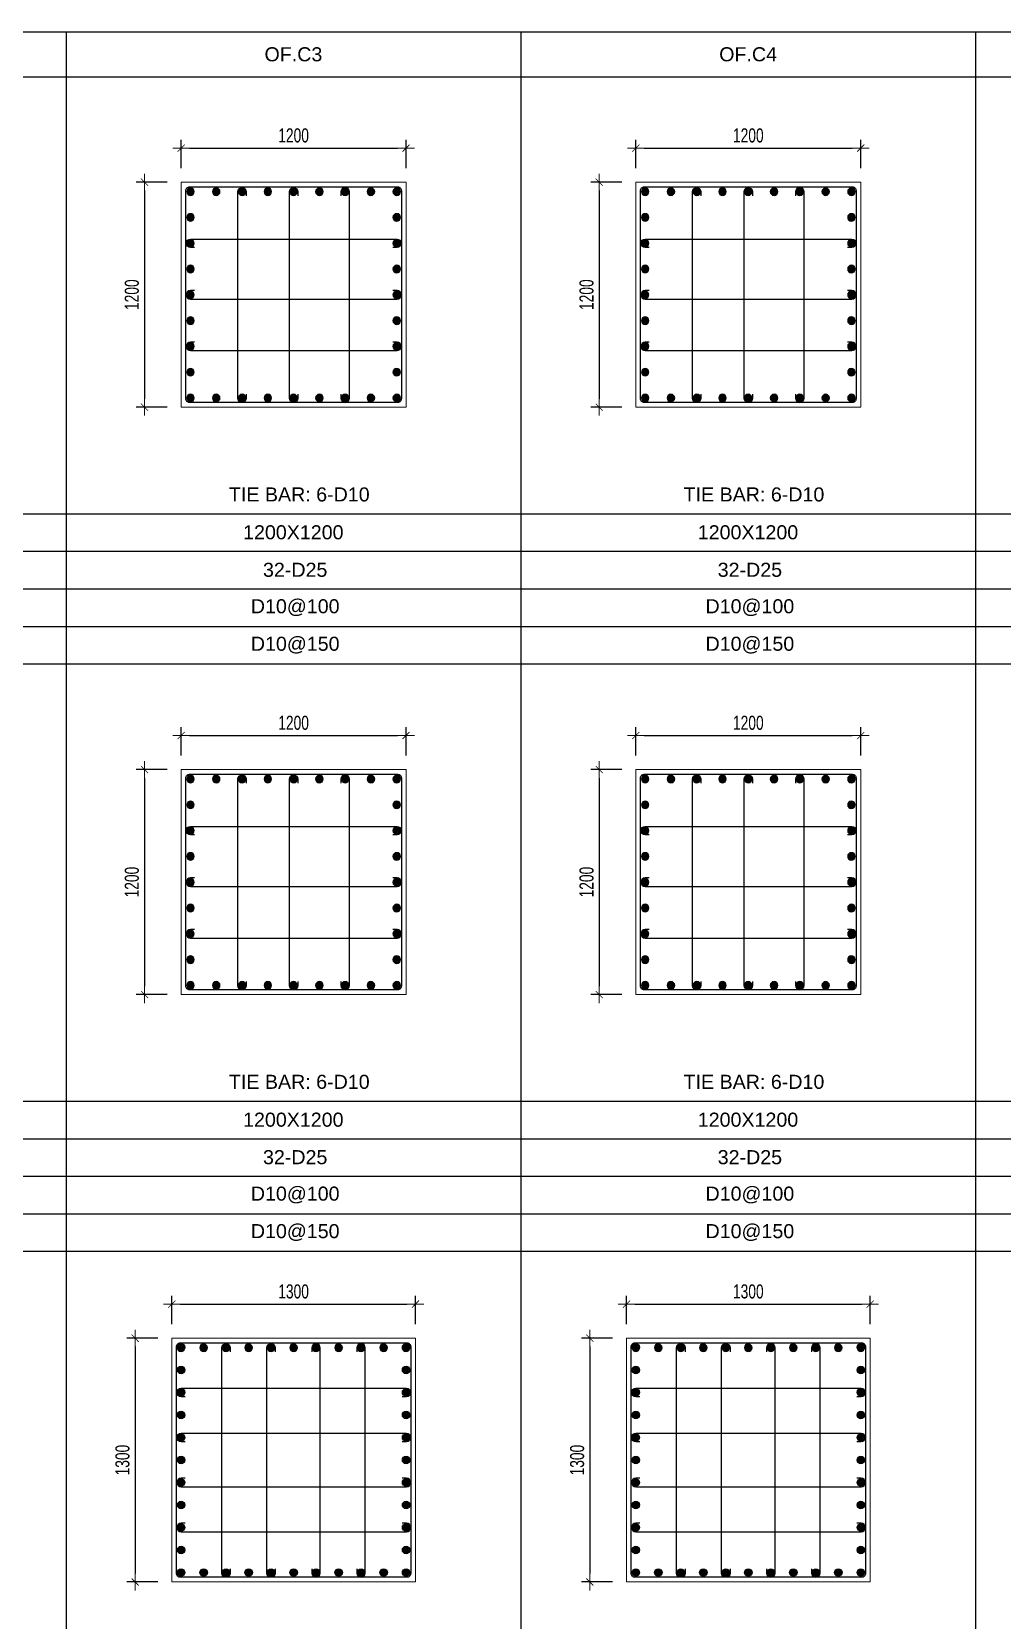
# Model space of a CAD drawing. Header units: millimetres. Extents: x 61878 to 380960, y -19809 to 191918.
# Drawn here: x 316345 to 321523, y 93733 to 102205 of the extents above; entities that cross this region are included whole.
import ezdxf
from ezdxf.enums import TextEntityAlignment as Align

# ---------------------------------------------------------------- set-up
doc = ezdxf.new("R2010")
doc.units = ezdxf.units.MM
doc.linetypes.add('CENTER2', pattern=[1.125, 0.75, -0.125, 0.125, -0.125])
doc.layers.get('Defpoints').update_dxf_attribs({"color": 151, "lineweight": 9})
for name, color, linetype in [('2', 2, 'Continuous'), ('CEN', 1, 'CENTER2'), ('STL', 3, 'Continuous'), ('TIT1', 3, 'Continuous')]:
    doc.layers.add(name, color=color, linetype=linetype)
doc.layers.add('NDC_S_CONTINUOUS', color=3, linetype='Continuous', lineweight=20)
doc.layers.add('NDC_S_DIM', color=1, linetype='Continuous', lineweight=15)
doc.styles.add('NDC_ARIAL', font='arial.ttf', dxfattribs={"width": 0.85})
doc.styles.add('NDC_DIM', font='', dxfattribs={"width": 0.75})
doc.styles.get('NDC_DIM').set_extended_font_data('Dotum')
doc.dimstyles.new('NDC_dim_30', dxfattribs={"dimscale": 30, "dimtxt": 2.5, "dimasz": 1.5, "dimexe": 1.5, "dimexo": 2.5, "dimgap": 1, "dimtad": 1, "dimdec": 0, "dimzin": 0, "dimdsep": 46, "dimtxsty": 'NDC_DIM', "dimblk": 'DIMMARK', "dimcen": 0.09, "dimdle": 1.2, "dimclrd": 1, "dimclre": 1, "dimclrt": 3, "dimadec": 0, "dimazin": 0, "dimtfac": 1, "dimtdec": 0, "dimtix": 1, "dimtofl": 0, "dimtmove": 0, "dimatfit": 3, "dimfxl": 8, "dimfxlon": 1, "dimtolj": 1, "dimtzin": 0, "dimarcsym": 0})

# ---------------------------------------------------------------- blocks, each defined once
blk = doc.blocks.new('DIMMARK')
at = {"layer": 'NDC_S_DIM', "color": 1}
blk.add_line((-1.5, 0), (1, 0), dxfattribs=at)
at = {"layer": 'NDC_S_DIM', "color": 2, "const_width": 0.1}
blk.add_lwpolyline([(-0.42, -0.42), (0.42, 0.42)], dxfattribs=at)
blk = doc.blocks.new('*D939')
at = {"layer": 'Defpoints', "color": 0, "ltscale": 40, "transparency": 16777216}
for p in [(318392, 95418.5), (317092, 95236.9), (318392, 95236.9)]:
    blk.add_point(p, dxfattribs=at)
at = {"layer": 'NDC_S_DIM', "color": 1, "lineweight": -2, "ltscale": 40, "transparency": 16777216}
for p, q in [((317092, 95311.9), (317092, 95463.5)), ((317137, 95418.5), (318347, 95418.5)), ((318392, 95311.9), (318392, 95463.5))]:
    blk.add_line(p, q, dxfattribs=at)
at = {"layer": 'NDC_S_DIM', "color": 1, "lineweight": -2, "ltscale": 40, "transparency": 16777216, "xscale": 45, "yscale": 45, "zscale": 45, "rotation": 180}
blk.add_blockref('DIMMARK', (317092, 95418.5), dxfattribs=at)
at = {"layer": 'NDC_S_DIM', "color": 1, "lineweight": -2, "ltscale": 40, "transparency": 16777216, "xscale": 45, "yscale": 45, "zscale": 45}
blk.add_blockref('DIMMARK', (318392, 95418.5), dxfattribs=at)
at = {"layer": 'NDC_S_DIM', "color": 3, "ltscale": 40, "transparency": 16777216, "insert": (317742, 95486), "char_height": 75, "attachment_point": 5, "style": 'NDC_DIM'}
blk.add_mtext('\\A1;1300', dxfattribs=at)
blk = doc.blocks.new('*D940')
at = {"layer": 'Defpoints', "color": 0, "ltscale": 40, "transparency": 16777216}
for p in [(317092, 95236.9), (316896.6, 93936.9), (317092, 93936.9)]:
    blk.add_point(p, dxfattribs=at)
at = {"layer": 'NDC_S_DIM', "color": 1, "lineweight": -2, "ltscale": 40, "transparency": 16777216}
for p, q in [((317017, 95236.9), (316851.6, 95236.9)), ((316896.6, 95191.9), (316896.6, 93981.9)), ((317017, 93936.9), (316851.6, 93936.9))]:
    blk.add_line(p, q, dxfattribs=at)
at = {"layer": 'NDC_S_DIM', "color": 1, "lineweight": -2, "ltscale": 40, "transparency": 16777216, "xscale": 45, "yscale": 45, "zscale": 45}
for p, rotation in [((316896.6, 95236.9), 90), ((316896.6, 93936.9), 270)]:
    blk.add_blockref('DIMMARK', p, dxfattribs=dict(at, rotation=rotation))
at = {"layer": 'NDC_S_DIM', "color": 3, "ltscale": 40, "transparency": 16777216, "insert": (316829.1, 94586.9), "char_height": 75, "attachment_point": 5, "rotation": 90, "style": 'NDC_DIM'}
blk.add_mtext('\\A1;1300', dxfattribs=at)
blk = doc.blocks.new('8')
at = {"layer": '2'}
blk.add_hatch(color=256, dxfattribs=at).paths.add_polyline_path([(20, 0, 0.386127), (1.9, 19.9), (-1.9, 19.9, 0.386127), (-20, 0, 1)])
blk.add_circle((0, 0), 20, dxfattribs=at)
blk = doc.blocks.new('5')
at = {"layer": 'CEN', "rotation": 180}
blk.add_blockref('8', (0, 0), dxfattribs=at)
blk = doc.blocks.new('*U913')
at = {"layer": 'STL', "xscale": -1, "rotation": 270}
blk.add_blockref('5', (0, 0), dxfattribs=at)
blk = doc.blocks.new('*U914')
at = {"layer": 'NDC_S_DIM', "color": 0, "linetype": 'ByBlock', "lineweight": -2, "transparency": 16777216}
for p in [(308919.8, 95186.4), (309039.9, 95186.4), (309159.9, 95186.4), (309280, 95186.4), (309400, 95186.4), (309520.1, 95186.4), (309640.1, 95186.4), (309760.2, 95186.4), (309880.2, 95186.4), (310000.3, 95186.4), (310120.3, 95186.4)]:
    blk.add_blockref('*U913', p, dxfattribs=at)
blk = doc.blocks.new('*U915')
at = {"layer": 'STL', "xscale": -1, "rotation": 270}
blk.add_blockref('5', (0, 0), dxfattribs=at)
blk = doc.blocks.new('*U916')
at = {"layer": 'NDC_S_DIM', "color": 0, "linetype": 'ByBlock', "lineweight": -2, "transparency": 16777216}
for p in [(308919.8, 95186.4), (309039.9, 95186.4), (309159.9, 95186.4), (309280, 95186.4), (309400, 95186.4), (309520.1, 95186.4), (309640.1, 95186.4), (309760.2, 95186.4), (309880.2, 95186.4), (310000.3, 95186.4), (310120.3, 95186.4)]:
    blk.add_blockref('*U915', p, dxfattribs=at)
blk = doc.blocks.new('*U917')
at = {"layer": 'STL', "xscale": -1, "rotation": 270}
blk.add_blockref('5', (0, 0), dxfattribs=at)
blk = doc.blocks.new('*U918')
at = {"layer": 'NDC_S_DIM', "color": 0, "linetype": 'ByBlock', "lineweight": -2, "transparency": 16777216}
for p in [(308919.8, 95186.4), (309039.9, 95186.4), (309159.9, 95186.4), (309280, 95186.4), (309400, 95186.4), (309520.1, 95186.4), (309640.1, 95186.4), (309760.2, 95186.4), (309880.2, 95186.4), (310000.3, 95186.4), (310120.3, 95186.4)]:
    blk.add_blockref('*U917', p, dxfattribs=at)
blk = doc.blocks.new('*U919')
at = {"layer": 'STL', "xscale": -1, "rotation": 270}
blk.add_blockref('5', (0, 0), dxfattribs=at)
blk = doc.blocks.new('*U920')
at = {"layer": 'NDC_S_DIM', "color": 0, "linetype": 'ByBlock', "lineweight": -2, "transparency": 16777216}
for p in [(308919.8, 95186.4), (309039.9, 95186.4), (309159.9, 95186.4), (309280, 95186.4), (309400, 95186.4), (309520.1, 95186.4), (309640.1, 95186.4), (309760.2, 95186.4), (309880.2, 95186.4), (310000.3, 95186.4), (310120.3, 95186.4)]:
    blk.add_blockref('*U919', p, dxfattribs=at)
blk = doc.blocks.new('*D937')
at = {"layer": 'Defpoints', "color": 0, "ltscale": 40, "transparency": 16777216}
for p in [(318342, 98451.2), (317142, 98269.6), (318342, 98269.6)]:
    blk.add_point(p, dxfattribs=at)
at = {"layer": 'NDC_S_DIM', "color": 1, "lineweight": -2, "ltscale": 40, "transparency": 16777216}
for p, q in [((317142, 98344.6), (317142, 98496.2)), ((317187, 98451.2), (318297, 98451.2)), ((318342, 98344.6), (318342, 98496.2))]:
    blk.add_line(p, q, dxfattribs=at)
at = {"layer": 'NDC_S_DIM', "color": 1, "lineweight": -2, "ltscale": 40, "transparency": 16777216, "xscale": 45, "yscale": 45, "zscale": 45, "rotation": 180}
blk.add_blockref('DIMMARK', (317142, 98451.2), dxfattribs=at)
at = {"layer": 'NDC_S_DIM', "color": 1, "lineweight": -2, "ltscale": 40, "transparency": 16777216, "xscale": 45, "yscale": 45, "zscale": 45}
blk.add_blockref('DIMMARK', (318342, 98451.2), dxfattribs=at)
at = {"layer": 'NDC_S_DIM', "color": 3, "ltscale": 40, "transparency": 16777216, "insert": (317742, 98518.7), "char_height": 75, "attachment_point": 5, "style": 'NDC_DIM'}
blk.add_mtext('\\A1;1200', dxfattribs=at)
blk = doc.blocks.new('*D938')
at = {"layer": 'Defpoints', "color": 0, "ltscale": 40, "transparency": 16777216}
for p in [(317142, 98269.6), (316946.6, 97069.6), (317142, 97069.6)]:
    blk.add_point(p, dxfattribs=at)
at = {"layer": 'NDC_S_DIM', "color": 1, "lineweight": -2, "ltscale": 40, "transparency": 16777216}
for p, q in [((317067, 98269.6), (316901.6, 98269.6)), ((316946.6, 98224.6), (316946.6, 97114.6)), ((317067, 97069.6), (316901.6, 97069.6))]:
    blk.add_line(p, q, dxfattribs=at)
at = {"layer": 'NDC_S_DIM', "color": 1, "lineweight": -2, "ltscale": 40, "transparency": 16777216, "xscale": 45, "yscale": 45, "zscale": 45}
for p, rotation in [((316946.6, 98269.6), 90), ((316946.6, 97069.6), 270)]:
    blk.add_blockref('DIMMARK', p, dxfattribs=dict(at, rotation=rotation))
at = {"layer": 'NDC_S_DIM', "color": 3, "ltscale": 40, "transparency": 16777216, "insert": (316879.1, 97669.6), "char_height": 75, "attachment_point": 5, "rotation": 90, "style": 'NDC_DIM'}
blk.add_mtext('\\A1;1200', dxfattribs=at)
blk = doc.blocks.new('*U904')
at = {"layer": 'STL', "xscale": -1, "rotation": 270}
blk.add_blockref('5', (0, 0), dxfattribs=at)
blk = doc.blocks.new('*U898')
at = {"layer": 'NDC_S_DIM', "color": 0, "linetype": 'ByBlock', "lineweight": -2, "transparency": 16777216}
for p in [(306393.8, 95024.2), (306531.3, 95024.2), (306668.9, 95024.2), (306806.4, 95024.2), (306944, 95024.2), (307081.5, 95024.2), (307219.1, 95024.2), (307356.7, 95024.2), (307494.2, 95024.2)]:
    blk.add_blockref('*U904', p, dxfattribs=at)
blk = doc.blocks.new('*U900')
at = {"layer": 'STL', "xscale": -1, "rotation": 270}
blk.add_blockref('5', (0, 0), dxfattribs=at)
blk = doc.blocks.new('*U899')
at = {"layer": 'NDC_S_DIM', "color": 0, "linetype": 'ByBlock', "lineweight": -2, "transparency": 16777216}
for p in [(306393.8, 95024.2), (306531.3, 95024.2), (306668.9, 95024.2), (306806.4, 95024.2), (306944, 95024.2), (307081.5, 95024.2), (307219.1, 95024.2), (307356.7, 95024.2), (307494.2, 95024.2)]:
    blk.add_blockref('*U900', p, dxfattribs=at)
blk = doc.blocks.new('*U902')
at = {"layer": 'STL', "xscale": -1, "rotation": 270}
blk.add_blockref('5', (0, 0), dxfattribs=at)
blk = doc.blocks.new('*U901')
at = {"layer": 'NDC_S_DIM', "color": 0, "linetype": 'ByBlock', "lineweight": -2, "transparency": 16777216}
for p in [(306393.8, 95024.2), (306531.3, 95024.2), (306668.9, 95024.2), (306806.4, 95024.2), (306944, 95024.2), (307081.5, 95024.2), (307219.1, 95024.2), (307356.7, 95024.2), (307494.2, 95024.2)]:
    blk.add_blockref('*U902', p, dxfattribs=at)
blk = doc.blocks.new('*U897')
at = {"layer": 'STL', "xscale": -1, "rotation": 270}
blk.add_blockref('5', (0, 0), dxfattribs=at)
blk = doc.blocks.new('*U903')
at = {"layer": 'NDC_S_DIM', "color": 0, "linetype": 'ByBlock', "lineweight": -2, "transparency": 16777216}
for p in [(306393.8, 95024.2), (306531.3, 95024.2), (306668.9, 95024.2), (306806.4, 95024.2), (306944, 95024.2), (307081.5, 95024.2), (307219.1, 95024.2), (307356.7, 95024.2), (307494.2, 95024.2)]:
    blk.add_blockref('*U897', p, dxfattribs=at)
blk = doc.blocks.new('*D941')
at = {"layer": 'Defpoints', "color": 0, "ltscale": 40, "transparency": 16777216}
for p in [(318342, 101583.9), (317142, 101402.3), (318342, 101402.3)]:
    blk.add_point(p, dxfattribs=at)
at = {"layer": 'NDC_S_DIM', "color": 1, "lineweight": -2, "ltscale": 40, "transparency": 16777216}
for p, q in [((317142, 101477.3), (317142, 101628.9)), ((317187, 101583.9), (318297, 101583.9)), ((318342, 101477.3), (318342, 101628.9))]:
    blk.add_line(p, q, dxfattribs=at)
at = {"layer": 'NDC_S_DIM', "color": 1, "lineweight": -2, "ltscale": 40, "transparency": 16777216, "xscale": 45, "yscale": 45, "zscale": 45, "rotation": 180}
blk.add_blockref('DIMMARK', (317142, 101583.9), dxfattribs=at)
at = {"layer": 'NDC_S_DIM', "color": 1, "lineweight": -2, "ltscale": 40, "transparency": 16777216, "xscale": 45, "yscale": 45, "zscale": 45}
blk.add_blockref('DIMMARK', (318342, 101583.9), dxfattribs=at)
at = {"layer": 'NDC_S_DIM', "color": 3, "ltscale": 40, "transparency": 16777216, "insert": (317742, 101651.4), "char_height": 75, "attachment_point": 5, "style": 'NDC_DIM'}
blk.add_mtext('\\A1;1200', dxfattribs=at)
blk = doc.blocks.new('*D942')
at = {"layer": 'Defpoints', "color": 0, "ltscale": 40, "transparency": 16777216}
for p in [(317142, 101402.3), (316946.6, 100202.3), (317142, 100202.3)]:
    blk.add_point(p, dxfattribs=at)
at = {"layer": 'NDC_S_DIM', "color": 1, "lineweight": -2, "ltscale": 40, "transparency": 16777216}
for p, q in [((317067, 101402.3), (316901.6, 101402.3)), ((316946.6, 101357.3), (316946.6, 100247.3)), ((317067, 100202.3), (316901.6, 100202.3))]:
    blk.add_line(p, q, dxfattribs=at)
at = {"layer": 'NDC_S_DIM', "color": 1, "lineweight": -2, "ltscale": 40, "transparency": 16777216, "xscale": 45, "yscale": 45, "zscale": 45}
for p, rotation in [((316946.6, 101402.3), 90), ((316946.6, 100202.3), 270)]:
    blk.add_blockref('DIMMARK', p, dxfattribs=dict(at, rotation=rotation))
at = {"layer": 'NDC_S_DIM', "color": 3, "ltscale": 40, "transparency": 16777216, "insert": (316879.1, 100802.3), "char_height": 75, "attachment_point": 5, "rotation": 90, "style": 'NDC_DIM'}
blk.add_mtext('\\A1;1200', dxfattribs=at)
blk = doc.blocks.new('*U912')
at = {"layer": 'STL', "xscale": -1, "rotation": 270}
blk.add_blockref('5', (0, 0), dxfattribs=at)
blk = doc.blocks.new('*U906')
at = {"layer": 'NDC_S_DIM', "color": 0, "linetype": 'ByBlock', "lineweight": -2, "transparency": 16777216}
for p in [(306393.8, 95024.2), (306531.3, 95024.2), (306668.9, 95024.2), (306806.4, 95024.2), (306944, 95024.2), (307081.5, 95024.2), (307219.1, 95024.2), (307356.7, 95024.2), (307494.2, 95024.2)]:
    blk.add_blockref('*U912', p, dxfattribs=at)
blk = doc.blocks.new('*U908')
at = {"layer": 'STL', "xscale": -1, "rotation": 270}
blk.add_blockref('5', (0, 0), dxfattribs=at)
blk = doc.blocks.new('*U907')
at = {"layer": 'NDC_S_DIM', "color": 0, "linetype": 'ByBlock', "lineweight": -2, "transparency": 16777216}
for p in [(306393.8, 95024.2), (306531.3, 95024.2), (306668.9, 95024.2), (306806.4, 95024.2), (306944, 95024.2), (307081.5, 95024.2), (307219.1, 95024.2), (307356.7, 95024.2), (307494.2, 95024.2)]:
    blk.add_blockref('*U908', p, dxfattribs=at)
blk = doc.blocks.new('*U910')
at = {"layer": 'STL', "xscale": -1, "rotation": 270}
blk.add_blockref('5', (0, 0), dxfattribs=at)
blk = doc.blocks.new('*U909')
at = {"layer": 'NDC_S_DIM', "color": 0, "linetype": 'ByBlock', "lineweight": -2, "transparency": 16777216}
for p in [(306393.8, 95024.2), (306531.3, 95024.2), (306668.9, 95024.2), (306806.4, 95024.2), (306944, 95024.2), (307081.5, 95024.2), (307219.1, 95024.2), (307356.7, 95024.2), (307494.2, 95024.2)]:
    blk.add_blockref('*U910', p, dxfattribs=at)
blk = doc.blocks.new('*U905')
at = {"layer": 'STL', "xscale": -1, "rotation": 270}
blk.add_blockref('5', (0, 0), dxfattribs=at)
blk = doc.blocks.new('*U911')
at = {"layer": 'NDC_S_DIM', "color": 0, "linetype": 'ByBlock', "lineweight": -2, "transparency": 16777216}
for p in [(306393.8, 95024.2), (306531.3, 95024.2), (306668.9, 95024.2), (306806.4, 95024.2), (306944, 95024.2), (307081.5, 95024.2), (307219.1, 95024.2), (307356.7, 95024.2), (307494.2, 95024.2)]:
    blk.add_blockref('*U905', p, dxfattribs=at)
blk = doc.blocks.new('*D989')
at = {"layer": 'Defpoints', "color": 0, "ltscale": 40, "transparency": 16777216}
for p in [(320818.1, 95418.5), (319518.1, 95236.9), (320818.1, 95236.9)]:
    blk.add_point(p, dxfattribs=at)
at = {"layer": 'NDC_S_DIM', "color": 1, "lineweight": -2, "ltscale": 40, "transparency": 16777216}
for p, q in [((319518.1, 95311.9), (319518.1, 95463.5)), ((319563.1, 95418.5), (320773.1, 95418.5)), ((320818.1, 95311.9), (320818.1, 95463.5))]:
    blk.add_line(p, q, dxfattribs=at)
at = {"layer": 'NDC_S_DIM', "color": 1, "lineweight": -2, "ltscale": 40, "transparency": 16777216, "xscale": 45, "yscale": 45, "zscale": 45, "rotation": 180}
blk.add_blockref('DIMMARK', (319518.1, 95418.5), dxfattribs=at)
at = {"layer": 'NDC_S_DIM', "color": 1, "lineweight": -2, "ltscale": 40, "transparency": 16777216, "xscale": 45, "yscale": 45, "zscale": 45}
blk.add_blockref('DIMMARK', (320818.1, 95418.5), dxfattribs=at)
at = {"layer": 'NDC_S_DIM', "color": 3, "ltscale": 40, "transparency": 16777216, "insert": (320168.1, 95486), "char_height": 75, "attachment_point": 5, "style": 'NDC_DIM'}
blk.add_mtext('\\A1;1300', dxfattribs=at)
blk = doc.blocks.new('*D990')
at = {"layer": 'Defpoints', "color": 0, "ltscale": 40, "transparency": 16777216}
for p in [(319518.1, 95236.9), (319322.7, 93936.9), (319518.1, 93936.9)]:
    blk.add_point(p, dxfattribs=at)
at = {"layer": 'NDC_S_DIM', "color": 1, "lineweight": -2, "ltscale": 40, "transparency": 16777216}
for p, q in [((319443.1, 95236.9), (319277.7, 95236.9)), ((319322.7, 95191.9), (319322.7, 93981.9)), ((319443.1, 93936.9), (319277.7, 93936.9))]:
    blk.add_line(p, q, dxfattribs=at)
at = {"layer": 'NDC_S_DIM', "color": 1, "lineweight": -2, "ltscale": 40, "transparency": 16777216, "xscale": 45, "yscale": 45, "zscale": 45}
for p, rotation in [((319322.7, 95236.9), 90), ((319322.7, 93936.9), 270)]:
    blk.add_blockref('DIMMARK', p, dxfattribs=dict(at, rotation=rotation))
at = {"layer": 'NDC_S_DIM', "color": 3, "ltscale": 40, "transparency": 16777216, "insert": (319255.2, 94586.9), "char_height": 75, "attachment_point": 5, "rotation": 90, "style": 'NDC_DIM'}
blk.add_mtext('\\A1;1300', dxfattribs=at)
blk = doc.blocks.new('*U963')
at = {"layer": 'STL', "xscale": -1, "rotation": 270}
blk.add_blockref('5', (0, 0), dxfattribs=at)
blk = doc.blocks.new('*U964')
at = {"layer": 'NDC_S_DIM', "color": 0, "linetype": 'ByBlock', "lineweight": -2, "transparency": 16777216}
for p in [(308919.8, 95186.4), (309039.9, 95186.4), (309159.9, 95186.4), (309280, 95186.4), (309400, 95186.4), (309520.1, 95186.4), (309640.1, 95186.4), (309760.2, 95186.4), (309880.2, 95186.4), (310000.3, 95186.4), (310120.3, 95186.4)]:
    blk.add_blockref('*U963', p, dxfattribs=at)
blk = doc.blocks.new('*U965')
at = {"layer": 'STL', "xscale": -1, "rotation": 270}
blk.add_blockref('5', (0, 0), dxfattribs=at)
blk = doc.blocks.new('*U966')
at = {"layer": 'NDC_S_DIM', "color": 0, "linetype": 'ByBlock', "lineweight": -2, "transparency": 16777216}
for p in [(308919.8, 95186.4), (309039.9, 95186.4), (309159.9, 95186.4), (309280, 95186.4), (309400, 95186.4), (309520.1, 95186.4), (309640.1, 95186.4), (309760.2, 95186.4), (309880.2, 95186.4), (310000.3, 95186.4), (310120.3, 95186.4)]:
    blk.add_blockref('*U965', p, dxfattribs=at)
blk = doc.blocks.new('*U967')
at = {"layer": 'STL', "xscale": -1, "rotation": 270}
blk.add_blockref('5', (0, 0), dxfattribs=at)
blk = doc.blocks.new('*U968')
at = {"layer": 'NDC_S_DIM', "color": 0, "linetype": 'ByBlock', "lineweight": -2, "transparency": 16777216}
for p in [(308919.8, 95186.4), (309039.9, 95186.4), (309159.9, 95186.4), (309280, 95186.4), (309400, 95186.4), (309520.1, 95186.4), (309640.1, 95186.4), (309760.2, 95186.4), (309880.2, 95186.4), (310000.3, 95186.4), (310120.3, 95186.4)]:
    blk.add_blockref('*U967', p, dxfattribs=at)
blk = doc.blocks.new('*U969')
at = {"layer": 'STL', "xscale": -1, "rotation": 270}
blk.add_blockref('5', (0, 0), dxfattribs=at)
blk = doc.blocks.new('*U970')
at = {"layer": 'NDC_S_DIM', "color": 0, "linetype": 'ByBlock', "lineweight": -2, "transparency": 16777216}
for p in [(308919.8, 95186.4), (309039.9, 95186.4), (309159.9, 95186.4), (309280, 95186.4), (309400, 95186.4), (309520.1, 95186.4), (309640.1, 95186.4), (309760.2, 95186.4), (309880.2, 95186.4), (310000.3, 95186.4), (310120.3, 95186.4)]:
    blk.add_blockref('*U969', p, dxfattribs=at)
blk = doc.blocks.new('*D987')
at = {"layer": 'Defpoints', "color": 0, "ltscale": 40, "transparency": 16777216}
for p in [(320768.1, 98451.2), (319568.1, 98269.6), (320768.1, 98269.6)]:
    blk.add_point(p, dxfattribs=at)
at = {"layer": 'NDC_S_DIM', "color": 1, "lineweight": -2, "ltscale": 40, "transparency": 16777216}
for p, q in [((319568.1, 98344.6), (319568.1, 98496.2)), ((319613.1, 98451.2), (320723.1, 98451.2)), ((320768.1, 98344.6), (320768.1, 98496.2))]:
    blk.add_line(p, q, dxfattribs=at)
at = {"layer": 'NDC_S_DIM', "color": 1, "lineweight": -2, "ltscale": 40, "transparency": 16777216, "xscale": 45, "yscale": 45, "zscale": 45, "rotation": 180}
blk.add_blockref('DIMMARK', (319568.1, 98451.2), dxfattribs=at)
at = {"layer": 'NDC_S_DIM', "color": 1, "lineweight": -2, "ltscale": 40, "transparency": 16777216, "xscale": 45, "yscale": 45, "zscale": 45}
blk.add_blockref('DIMMARK', (320768.1, 98451.2), dxfattribs=at)
at = {"layer": 'NDC_S_DIM', "color": 3, "ltscale": 40, "transparency": 16777216, "insert": (320168.1, 98518.7), "char_height": 75, "attachment_point": 5, "style": 'NDC_DIM'}
blk.add_mtext('\\A1;1200', dxfattribs=at)
blk = doc.blocks.new('*D988')
at = {"layer": 'Defpoints', "color": 0, "ltscale": 40, "transparency": 16777216}
for p in [(319568.1, 98269.6), (319372.7, 97069.6), (319568.1, 97069.6)]:
    blk.add_point(p, dxfattribs=at)
at = {"layer": 'NDC_S_DIM', "color": 1, "lineweight": -2, "ltscale": 40, "transparency": 16777216}
for p, q in [((319493.1, 98269.6), (319327.7, 98269.6)), ((319372.7, 98224.6), (319372.7, 97114.6)), ((319493.1, 97069.6), (319327.7, 97069.6))]:
    blk.add_line(p, q, dxfattribs=at)
at = {"layer": 'NDC_S_DIM', "color": 1, "lineweight": -2, "ltscale": 40, "transparency": 16777216, "xscale": 45, "yscale": 45, "zscale": 45}
for p, rotation in [((319372.7, 98269.6), 90), ((319372.7, 97069.6), 270)]:
    blk.add_blockref('DIMMARK', p, dxfattribs=dict(at, rotation=rotation))
at = {"layer": 'NDC_S_DIM', "color": 3, "ltscale": 40, "transparency": 16777216, "insert": (319305.2, 97669.6), "char_height": 75, "attachment_point": 5, "rotation": 90, "style": 'NDC_DIM'}
blk.add_mtext('\\A1;1200', dxfattribs=at)
blk = doc.blocks.new('*U954')
at = {"layer": 'STL', "xscale": -1, "rotation": 270}
blk.add_blockref('5', (0, 0), dxfattribs=at)
blk = doc.blocks.new('*U948')
at = {"layer": 'NDC_S_DIM', "color": 0, "linetype": 'ByBlock', "lineweight": -2, "transparency": 16777216}
for p in [(306393.8, 95024.2), (306531.3, 95024.2), (306668.9, 95024.2), (306806.4, 95024.2), (306944, 95024.2), (307081.5, 95024.2), (307219.1, 95024.2), (307356.7, 95024.2), (307494.2, 95024.2)]:
    blk.add_blockref('*U954', p, dxfattribs=at)
blk = doc.blocks.new('*U950')
at = {"layer": 'STL', "xscale": -1, "rotation": 270}
blk.add_blockref('5', (0, 0), dxfattribs=at)
blk = doc.blocks.new('*U949')
at = {"layer": 'NDC_S_DIM', "color": 0, "linetype": 'ByBlock', "lineweight": -2, "transparency": 16777216}
for p in [(306393.8, 95024.2), (306531.3, 95024.2), (306668.9, 95024.2), (306806.4, 95024.2), (306944, 95024.2), (307081.5, 95024.2), (307219.1, 95024.2), (307356.7, 95024.2), (307494.2, 95024.2)]:
    blk.add_blockref('*U950', p, dxfattribs=at)
blk = doc.blocks.new('*U952')
at = {"layer": 'STL', "xscale": -1, "rotation": 270}
blk.add_blockref('5', (0, 0), dxfattribs=at)
blk = doc.blocks.new('*U951')
at = {"layer": 'NDC_S_DIM', "color": 0, "linetype": 'ByBlock', "lineweight": -2, "transparency": 16777216}
for p in [(306393.8, 95024.2), (306531.3, 95024.2), (306668.9, 95024.2), (306806.4, 95024.2), (306944, 95024.2), (307081.5, 95024.2), (307219.1, 95024.2), (307356.7, 95024.2), (307494.2, 95024.2)]:
    blk.add_blockref('*U952', p, dxfattribs=at)
blk = doc.blocks.new('*U947')
at = {"layer": 'STL', "xscale": -1, "rotation": 270}
blk.add_blockref('5', (0, 0), dxfattribs=at)
blk = doc.blocks.new('*U953')
at = {"layer": 'NDC_S_DIM', "color": 0, "linetype": 'ByBlock', "lineweight": -2, "transparency": 16777216}
for p in [(306393.8, 95024.2), (306531.3, 95024.2), (306668.9, 95024.2), (306806.4, 95024.2), (306944, 95024.2), (307081.5, 95024.2), (307219.1, 95024.2), (307356.7, 95024.2), (307494.2, 95024.2)]:
    blk.add_blockref('*U947', p, dxfattribs=at)
blk = doc.blocks.new('*D991')
at = {"layer": 'Defpoints', "color": 0, "ltscale": 40, "transparency": 16777216}
for p in [(320768.1, 101583.9), (319568.1, 101402.3), (320768.1, 101402.3)]:
    blk.add_point(p, dxfattribs=at)
at = {"layer": 'NDC_S_DIM', "color": 1, "lineweight": -2, "ltscale": 40, "transparency": 16777216}
for p, q in [((319568.1, 101477.3), (319568.1, 101628.9)), ((319613.1, 101583.9), (320723.1, 101583.9)), ((320768.1, 101477.3), (320768.1, 101628.9))]:
    blk.add_line(p, q, dxfattribs=at)
at = {"layer": 'NDC_S_DIM', "color": 1, "lineweight": -2, "ltscale": 40, "transparency": 16777216, "xscale": 45, "yscale": 45, "zscale": 45, "rotation": 180}
blk.add_blockref('DIMMARK', (319568.1, 101583.9), dxfattribs=at)
at = {"layer": 'NDC_S_DIM', "color": 1, "lineweight": -2, "ltscale": 40, "transparency": 16777216, "xscale": 45, "yscale": 45, "zscale": 45}
blk.add_blockref('DIMMARK', (320768.1, 101583.9), dxfattribs=at)
at = {"layer": 'NDC_S_DIM', "color": 3, "ltscale": 40, "transparency": 16777216, "insert": (320168.1, 101651.4), "char_height": 75, "attachment_point": 5, "style": 'NDC_DIM'}
blk.add_mtext('\\A1;1200', dxfattribs=at)
blk = doc.blocks.new('*D992')
at = {"layer": 'Defpoints', "color": 0, "ltscale": 40, "transparency": 16777216}
for p in [(319568.1, 101402.3), (319372.7, 100202.3), (319568.1, 100202.3)]:
    blk.add_point(p, dxfattribs=at)
at = {"layer": 'NDC_S_DIM', "color": 1, "lineweight": -2, "ltscale": 40, "transparency": 16777216}
for p, q in [((319493.1, 101402.3), (319327.7, 101402.3)), ((319372.7, 101357.3), (319372.7, 100247.3)), ((319493.1, 100202.3), (319327.7, 100202.3))]:
    blk.add_line(p, q, dxfattribs=at)
at = {"layer": 'NDC_S_DIM', "color": 1, "lineweight": -2, "ltscale": 40, "transparency": 16777216, "xscale": 45, "yscale": 45, "zscale": 45}
for p, rotation in [((319372.7, 101402.3), 90), ((319372.7, 100202.3), 270)]:
    blk.add_blockref('DIMMARK', p, dxfattribs=dict(at, rotation=rotation))
at = {"layer": 'NDC_S_DIM', "color": 3, "ltscale": 40, "transparency": 16777216, "insert": (319305.2, 100802.3), "char_height": 75, "attachment_point": 5, "rotation": 90, "style": 'NDC_DIM'}
blk.add_mtext('\\A1;1200', dxfattribs=at)
blk = doc.blocks.new('*U962')
at = {"layer": 'STL', "xscale": -1, "rotation": 270}
blk.add_blockref('5', (0, 0), dxfattribs=at)
blk = doc.blocks.new('*U956')
at = {"layer": 'NDC_S_DIM', "color": 0, "linetype": 'ByBlock', "lineweight": -2, "transparency": 16777216}
for p in [(306393.8, 95024.2), (306531.3, 95024.2), (306668.9, 95024.2), (306806.4, 95024.2), (306944, 95024.2), (307081.5, 95024.2), (307219.1, 95024.2), (307356.7, 95024.2), (307494.2, 95024.2)]:
    blk.add_blockref('*U962', p, dxfattribs=at)
blk = doc.blocks.new('*U958')
at = {"layer": 'STL', "xscale": -1, "rotation": 270}
blk.add_blockref('5', (0, 0), dxfattribs=at)
blk = doc.blocks.new('*U957')
at = {"layer": 'NDC_S_DIM', "color": 0, "linetype": 'ByBlock', "lineweight": -2, "transparency": 16777216}
for p in [(306393.8, 95024.2), (306531.3, 95024.2), (306668.9, 95024.2), (306806.4, 95024.2), (306944, 95024.2), (307081.5, 95024.2), (307219.1, 95024.2), (307356.7, 95024.2), (307494.2, 95024.2)]:
    blk.add_blockref('*U958', p, dxfattribs=at)
blk = doc.blocks.new('*U960')
at = {"layer": 'STL', "xscale": -1, "rotation": 270}
blk.add_blockref('5', (0, 0), dxfattribs=at)
blk = doc.blocks.new('*U959')
at = {"layer": 'NDC_S_DIM', "color": 0, "linetype": 'ByBlock', "lineweight": -2, "transparency": 16777216}
for p in [(306393.8, 95024.2), (306531.3, 95024.2), (306668.9, 95024.2), (306806.4, 95024.2), (306944, 95024.2), (307081.5, 95024.2), (307219.1, 95024.2), (307356.7, 95024.2), (307494.2, 95024.2)]:
    blk.add_blockref('*U960', p, dxfattribs=at)
blk = doc.blocks.new('*U955')
at = {"layer": 'STL', "xscale": -1, "rotation": 270}
blk.add_blockref('5', (0, 0), dxfattribs=at)
blk = doc.blocks.new('*U961')
at = {"layer": 'NDC_S_DIM', "color": 0, "linetype": 'ByBlock', "lineweight": -2, "transparency": 16777216}
for p in [(306393.8, 95024.2), (306531.3, 95024.2), (306668.9, 95024.2), (306806.4, 95024.2), (306944, 95024.2), (307081.5, 95024.2), (307219.1, 95024.2), (307356.7, 95024.2), (307494.2, 95024.2)]:
    blk.add_blockref('*U955', p, dxfattribs=at)

msp = doc.modelspace()

# ---------------------------------------------------------------- linework, layer by layer
at = {"layer": '2', "lineweight": -2, "ltscale": 1000}
for points in [[(318317, 101357.3), (318317, 100247.3, -0.414214), (318297, 100227.3), (317187, 100227.3, -0.414214), (317167, 100247.3), (317167, 101357.3, -0.414214), (317187, 101377.3), (318297, 101377.3, -0.414214)], [(320743.1, 101357.3), (320743.1, 100247.3, -0.414214), (320723.1, 100227.3), (319613.1, 100227.3, -0.414214), (319593.1, 100247.3), (319593.1, 101357.3, -0.414214), (319613.1, 101377.3), (320723.1, 101377.3, -0.414214)], [(318317, 98224.6), (318317, 97114.6, -0.414214), (318297, 97094.6), (317187, 97094.6, -0.414214), (317167, 97114.6), (317167, 98224.6, -0.414214), (317187, 98244.6), (318297, 98244.6, -0.414214)], [(320743.1, 98224.6), (320743.1, 97114.6, -0.414214), (320723.1, 97094.6), (319613.1, 97094.6, -0.414214), (319593.1, 97114.6), (319593.1, 98224.6, -0.414214), (319613.1, 98244.6), (320723.1, 98244.6, -0.414214)], [(318367, 95191.9), (318367, 93981.9, -0.414214), (318347, 93961.9), (317137, 93961.9, -0.414214), (317117, 93981.9), (317117, 95191.9, -0.414214), (317137, 95211.9), (318347, 95211.9, -0.414214)], [(320793.1, 95191.9), (320793.1, 93981.9, -0.414214), (320773.1, 93961.9), (319563.1, 93961.9, -0.414214), (319543.1, 93981.9), (319543.1, 95191.9, -0.414214), (319563.1, 95211.9), (320773.1, 95211.9, -0.414214)]]:
    msp.add_lwpolyline(points, format="xyb", close=True, dxfattribs=at)
at = {"layer": '2'}
for points in [[(317489.4, 100271.9), (317489.4, 100249.8, -1), (317444.4, 100249.8), (317444.4, 101351.8, -1), (317489.4, 101351.8), (317489.4, 101329.6)], [(317764.5, 100271.9), (317764.5, 100249.8, -1), (317719.5, 100249.8), (317719.5, 101351.8, -1), (317764.5, 101351.8), (317764.5, 101329.6)], [(317994.6, 100271.9), (317994.6, 100249.8, 1), (318039.6, 100249.8), (318039.6, 101351.8, 1), (317994.6, 101351.8), (317994.6, 101329.6)], [(319915.5, 100271.9), (319915.5, 100249.8, -1), (319870.5, 100249.8), (319870.5, 101351.8, -1), (319915.5, 101351.8), (319915.5, 101329.6)], [(320190.6, 100271.9), (320190.6, 100249.8, -1), (320145.6, 100249.8), (320145.6, 101351.8, -1), (320190.6, 101351.8), (320190.6, 101329.6)], [(320420.7, 100271.9), (320420.7, 100249.8, 1), (320465.7, 100249.8), (320465.7, 101351.8, 1), (320420.7, 101351.8), (320420.7, 101329.6)], [(317213.9, 101054.2), (317191.8, 101054.2, -1), (317191.8, 101099.2), (318293.8, 101099.2, -1), (318293.8, 101054.2), (318271.7, 101054.2)], [(319640, 101054.2), (319617.8, 101054.2, -1), (319617.8, 101099.2), (320719.9, 101099.2, -1), (320719.9, 101054.2), (320697.8, 101054.2)], [(317213.9, 100824.1), (317191.8, 100824.1, 1), (317191.8, 100779), (318293.8, 100779, 1), (318293.8, 100824.1), (318271.7, 100824.1)], [(319640, 100824.1), (319617.8, 100824.1, 1), (319617.8, 100779), (320719.9, 100779, 1), (320719.9, 100824.1), (320697.8, 100824.1)], [(317213.9, 100548.9), (317191.8, 100548.9, 1), (317191.8, 100503.9), (318293.8, 100503.9, 1), (318293.8, 100548.9), (318271.7, 100548.9)], [(319640, 100548.9), (319617.8, 100548.9, 1), (319617.8, 100503.9), (320719.9, 100503.9, 1), (320719.9, 100548.9), (320697.8, 100548.9)], [(317489.4, 97139.2), (317489.4, 97117.1, -1), (317444.4, 97117.1), (317444.4, 98219.1, -1), (317489.4, 98219.1), (317489.4, 98196.9)], [(317764.5, 97139.2), (317764.5, 97117.1, -1), (317719.5, 97117.1), (317719.5, 98219.1, -1), (317764.5, 98219.1), (317764.5, 98196.9)], [(317994.6, 97139.2), (317994.6, 97117.1, 1), (318039.6, 97117.1), (318039.6, 98219.1, 1), (317994.6, 98219.1), (317994.6, 98196.9)], [(319915.5, 97139.2), (319915.5, 97117.1, -1), (319870.5, 97117.1), (319870.5, 98219.1, -1), (319915.5, 98219.1), (319915.5, 98196.9)], [(320190.6, 97139.2), (320190.6, 97117.1, -1), (320145.6, 97117.1), (320145.6, 98219.1, -1), (320190.6, 98219.1), (320190.6, 98196.9)], [(320420.7, 97139.2), (320420.7, 97117.1, 1), (320465.7, 97117.1), (320465.7, 98219.1, 1), (320420.7, 98219.1), (320420.7, 98196.9)], [(317213.9, 97921.5), (317191.8, 97921.5, -1), (317191.8, 97966.5), (318293.8, 97966.5, -1), (318293.8, 97921.5), (318271.7, 97921.5)], [(319640, 97921.5), (319617.8, 97921.5, -1), (319617.8, 97966.5), (320719.9, 97966.5, -1), (320719.9, 97921.5), (320697.8, 97921.5)], [(317213.9, 97691.4), (317191.8, 97691.4, 1), (317191.8, 97646.3), (318293.8, 97646.3, 1), (318293.8, 97691.4), (318271.7, 97691.4)], [(319640, 97691.4), (319617.8, 97691.4, 1), (319617.8, 97646.3), (320719.9, 97646.3, 1), (320719.9, 97691.4), (320697.8, 97691.4)], [(317213.9, 97416.2), (317191.8, 97416.2, 1), (317191.8, 97371.2), (318293.8, 97371.2, 1), (318293.8, 97416.2), (318271.7, 97416.2)], [(319640, 97416.2), (319617.8, 97416.2, 1), (319617.8, 97371.2), (320719.9, 97371.2, 1), (320719.9, 97416.2), (320697.8, 97416.2)], [(317404.4, 94006.5), (317404.4, 93984.4, -1), (317359.3, 93984.4), (317359.3, 95186.4, -1), (317404.4, 95186.4), (317404.4, 95164.2)], [(317644.4, 94006.5), (317644.4, 93984.4, -1), (317599.4, 93984.4), (317599.4, 95186.4, -1), (317644.4, 95186.4), (317644.4, 95164.2)], [(317839.5, 94006.5), (317839.5, 93984.4, 1), (317884.5, 93984.4), (317884.5, 95186.4, 1), (317839.5, 95186.4), (317839.5, 95164.2)], [(318079.6, 94006.5), (318079.6, 93984.4, 1), (318124.6, 93984.4), (318124.6, 95186.4, 1), (318079.6, 95186.4), (318079.6, 95164.2)], [(319830.5, 94006.5), (319830.5, 93984.4, -1), (319785.4, 93984.4), (319785.4, 95186.4, -1), (319830.5, 95186.4), (319830.5, 95164.2)], [(320070.5, 94006.5), (320070.5, 93984.4, -1), (320025.5, 93984.4), (320025.5, 95186.4, -1), (320070.5, 95186.4), (320070.5, 95164.2)], [(320265.6, 94006.5), (320265.6, 93984.4, 1), (320310.6, 93984.4), (320310.6, 95186.4, 1), (320265.6, 95186.4), (320265.6, 95164.2)], [(320505.7, 94006.5), (320505.7, 93984.4, 1), (320550.7, 93984.4), (320550.7, 95186.4, 1), (320505.7, 95186.4), (320505.7, 95164.2)], [(317163.9, 94925.2), (317141.8, 94925.2, -1), (317141.8, 94970.3), (318343.8, 94970.3, -1), (318343.8, 94925.2), (318321.7, 94925.2)], [(319590, 94925.2), (319567.8, 94925.2, -1), (319567.8, 94970.3), (320769.9, 94970.3, -1), (320769.9, 94925.2), (320747.8, 94925.2)], [(317163.9, 94685.1), (317141.8, 94685.1, -1), (317141.8, 94730.2), (318343.8, 94730.2, -1), (318343.8, 94685.1), (318321.7, 94685.1)], [(319590, 94685.1), (319567.8, 94685.1, -1), (319567.8, 94730.2), (320769.9, 94730.2, -1), (320769.9, 94685.1), (320747.8, 94685.1)], [(317163.9, 94490.1), (317141.8, 94490.1, 1), (317141.8, 94445.1), (318343.8, 94445.1, 1), (318343.8, 94490.1), (318321.7, 94490.1)], [(319590, 94490.1), (319567.8, 94490.1, 1), (319567.8, 94445.1), (320769.9, 94445.1, 1), (320769.9, 94490.1), (320747.8, 94490.1)], [(317163.9, 94250), (317141.8, 94250, 1), (317141.8, 94205), (318343.8, 94205, 1), (318343.8, 94250), (318321.7, 94250)], [(319590, 94250), (319567.8, 94250, 1), (319567.8, 94205), (320769.9, 94205, 1), (320769.9, 94250), (320747.8, 94250)]]:
    msp.add_lwpolyline(points, format="xyb", dxfattribs=at)
at = {"layer": 'NDC_S_CONTINUOUS', "ltscale": 70}
for points in [[(318342, 101402.3), (318342, 100202.3), (317142, 100202.3), (317142, 101402.3), (318342, 101402.3)], [(320768.1, 101402.3), (320768.1, 100202.3), (319568.1, 100202.3), (319568.1, 101402.3), (320768.1, 101402.3)], [(318342, 98269.6), (318342, 97069.6), (317142, 97069.6), (317142, 98269.6), (318342, 98269.6)], [(320768.1, 98269.6), (320768.1, 97069.6), (319568.1, 97069.6), (319568.1, 98269.6), (320768.1, 98269.6)], [(318392, 95236.9), (318392, 93936.9), (317092, 93936.9), (317092, 95236.9), (318392, 95236.9)], [(320818.1, 95236.9), (320818.1, 93936.9), (319518.1, 93936.9), (319518.1, 95236.9), (320818.1, 95236.9)]]:
    msp.add_lwpolyline(points, dxfattribs=at)
at = {"layer": 'TIT1', "color": 2}
msp.add_line((309764.9, 102204.5), (323807.2, 102204.5), dxfattribs=at)
at = {"layer": 'TIT1'}
for p, q in [((316528.9, 102204.5), (316528.9, 86304.5)), ((318955, 102204.5), (318955, 86304.5)), ((321381.1, 102204.5), (321381.1, 86304.5)), ((309764.9, 101964.5), (323807.2, 101964.5)), ((323807.2, 98831.8), (309764.9, 98831.8)), ((323807.2, 95699.1), (309764.9, 95699.1))]:
    msp.add_line(p, q, dxfattribs=at)
at = {"layer": 'TIT1', "color": 8}
for p, q in [((323807.2, 99631.8), (310392.8, 99631.8)), ((323807.2, 99431.8), (310392.8, 99431.8)), ((323807.2, 99231.8), (310392.8, 99231.8)), ((323807.2, 99031.8), (310392.8, 99031.8)), ((323807.2, 96499.1), (310392.8, 96499.1)), ((323807.2, 96299.1), (310392.8, 96299.1)), ((323807.2, 96099.1), (310392.8, 96099.1)), ((323807.2, 95899.1), (310822, 95899.1))]:
    msp.add_line(p, q, dxfattribs=at)

# ---------------------------------------------------------------- block references
at = {"layer": 'NDC_S_DIM'}
for name, p in [('*U906', (10798, 6327.6)), ('*U956', (13224.1, 6327.6)), ('*U907', (10798, 5227.1)), ('*U957', (13224.1, 5227.1)), ('*U898', (10798, 3194.9)), ('*U948', (13224.1, 3194.9)), ('*U899', (10798, 2094.4)), ('*U949', (13224.1, 2094.4)), ('*U914', (8221.9, 0)), ('*U964', (10648, 0))]:
    msp.add_blockref(name, p, dxfattribs=at)
at = {"layer": 'NDC_S_DIM', "rotation": 90}
for name, p in [('*U909', (412216, -206142.4)), ('*U911', (413316.4, -206142.4)), ('*U959', (414642.1, -206142.4)), ('*U961', (415742.5, -206142.4)), ('*U901', (412216, -209275.1)), ('*U903', (413316.4, -209275.1)), ('*U951', (414642.1, -209275.1)), ('*U953', (415742.5, -209275.1))]:
    msp.add_blockref(name, p, dxfattribs=at)
at = {"layer": 'NDC_S_DIM', "xscale": -1}
for name, p, rotation in [('*U918', (221955.4, -214932.5), 270), ('*U920', (223155.8, -214932.5), 270), ('*U968', (224381.5, -214932.5), 270), ('*U970', (225581.9, -214932.5), 270), ('*U916', (8221.9, 189173.8), 180), ('*U966', (10648, 189173.8), 180)]:
    msp.add_blockref(name, p, dxfattribs=dict(at, rotation=rotation))

# ---------------------------------------------------------------- texts
at = {"layer": 'TIT1', "color": 2, "style": 'NDC_ARIAL'}
for s, p in [('OF.C3', (317741, 102084.5)), ('OF.C4', (320167.1, 102084.5))]:
    msp.add_text(s, height=75, dxfattribs=at).set_placement(p, align=Align.MIDDLE)
at = {"layer": 'TIT1', "style": 'NDC_ARIAL'}
for s, p in [('TIE BAR: 6-D10', (317772.3, 99737.1)), ('TIE BAR: 6-D10', (320198.3, 99737.1)), ('1200X1200', (317740.4, 99535.2)), ('1200X1200', (320166.5, 99535.2)), ('32-D25', (317750.5, 99335.2)), ('32-D25', (320176.6, 99335.2)), ('D10@100', (317750.5, 99135.2)), ('D10@100', (320176.6, 99135.2)), ('D10@150', (317750.5, 98935.2)), ('D10@150', (320176.6, 98935.2)), ('TIE BAR: 6-D10', (317772.3, 96604.4)), ('TIE BAR: 6-D10', (320198.3, 96604.4)), ('1200X1200', (317740.4, 96402.5)), ('1200X1200', (320166.5, 96402.5)), ('32-D25', (317750.5, 96202.5)), ('32-D25', (320176.6, 96202.5)), ('D10@100', (317750.5, 96002.5)), ('D10@100', (320176.6, 96002.5)), ('D10@150', (317750.5, 95802.5)), ('D10@150', (320176.6, 95802.5))]:
    msp.add_text(s, height=75, dxfattribs=at).set_placement(p, align=Align.MIDDLE)

# ---------------------------------------------------------------- dimensions: what is measured, and where the dimension line sits
at = {"layer": 'NDC_S_DIM', "ltscale": 40}
for base, p1, p2, picture, middle in [((318342, 101583.9), (317142, 101402.3), (318342, 101402.3), '*D941', (317742, 101651.4)), ((320768.1, 101583.9), (319568.1, 101402.3), (320768.1, 101402.3), '*D991', (320168.1, 101651.4)), ((318342, 98451.2), (317142, 98269.6), (318342, 98269.6), '*D937', (317742, 98518.7)), ((320768.1, 98451.2), (319568.1, 98269.6), (320768.1, 98269.6), '*D987', (320168.1, 98518.7)), ((318392, 95418.5), (317092, 95236.9), (318392, 95236.9), '*D939', (317742, 95486)), ((320818.1, 95418.5), (319518.1, 95236.9), (320818.1, 95236.9), '*D989', (320168.1, 95486))]:
    dim = msp.add_linear_dim(base=base, p1=p1, p2=p2, dimstyle='NDC_dim_30', dxfattribs=at)
    dim.commit()
    dim.dimension.update_dxf_attribs({"geometry": picture, "text_midpoint": middle})
for base, p1, p2, picture, middle in [((316946.6, 100202.3), (317142, 101402.3), (317142, 100202.3), '*D942', (316879.1, 100802.3)), ((319372.7, 100202.3), (319568.1, 101402.3), (319568.1, 100202.3), '*D992', (319305.2, 100802.3)), ((316946.6, 97069.6), (317142, 98269.6), (317142, 97069.6), '*D938', (316879.1, 97669.6)), ((319372.7, 97069.6), (319568.1, 98269.6), (319568.1, 97069.6), '*D988', (319305.2, 97669.6)), ((316896.6, 93936.9), (317092, 95236.9), (317092, 93936.9), '*D940', (316829.1, 94586.9)), ((319322.7, 93936.9), (319518.1, 95236.9), (319518.1, 93936.9), '*D990', (319255.2, 94586.9))]:
    dim = msp.add_linear_dim(base=base, p1=p1, p2=p2, angle=90, dimstyle='NDC_dim_30', dxfattribs=at)
    dim.commit()
    dim.dimension.update_dxf_attribs({"geometry": picture, "text_midpoint": middle})

doc.saveas('drawing.dxf')
